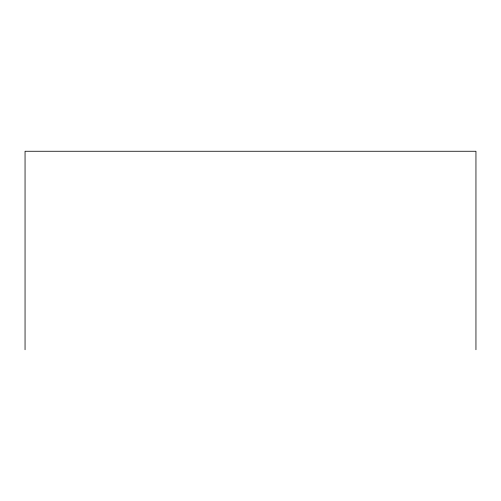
<?xml version="1.0" encoding="UTF-8"?>
<svg xmlns="http://www.w3.org/2000/svg" width="501" height="501" viewBox="0 0 501 501"><rect width="100%" height="100%" fill="white"/><g stroke="black" fill="none" stroke-linecap="round" stroke-linejoin="round"><path stroke-width="0.75" d="M475.95 349.742L475.95 151.258L25.05 151.258L25.05 349.742"/></g></svg>
